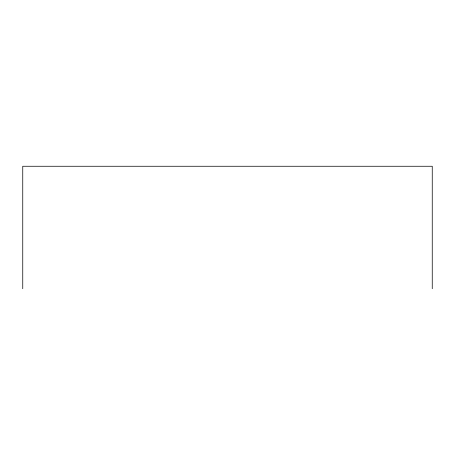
<?xml version="1.0" encoding="UTF-8"?>
<svg xmlns="http://www.w3.org/2000/svg" width="455" height="455" viewBox="0 0 455 455"><rect width="100%" height="100%" fill="white"/><g stroke="black" fill="none" stroke-linecap="round" stroke-linejoin="round"><path stroke-width="0.68" d="M432.25 288.737L432.25 166.263L22.75 166.263L22.75 288.737"/></g></svg>
